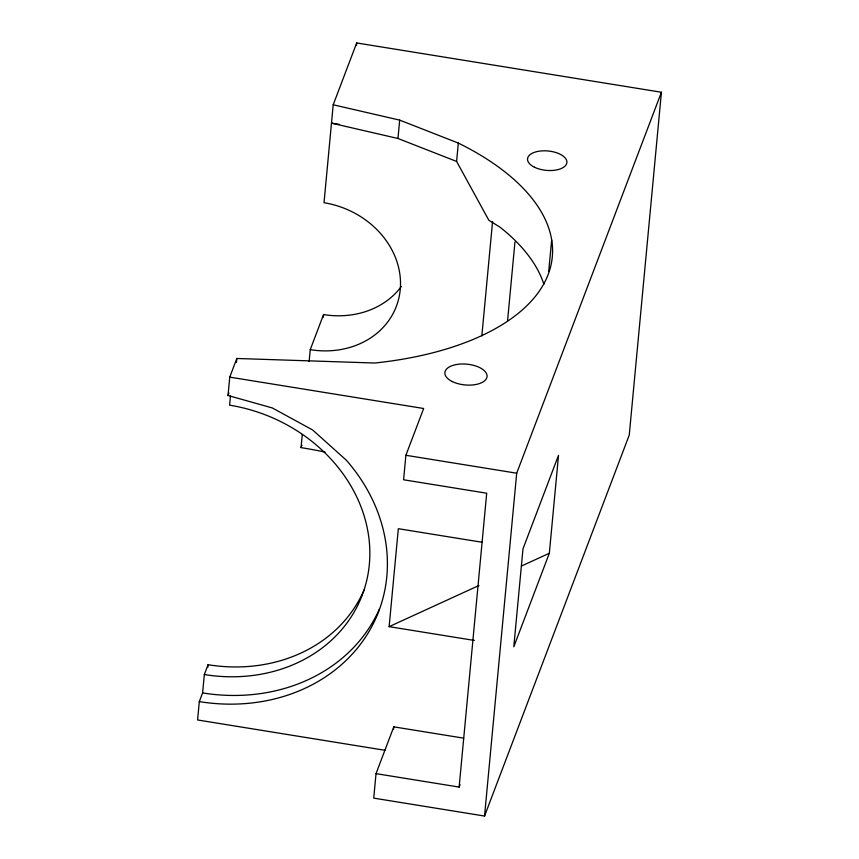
<?xml version="1.0" encoding="UTF-8"?>
<svg xmlns="http://www.w3.org/2000/svg" width="859" height="859" viewBox="0 0 859 859"><rect width="100%" height="100%" fill="white"/><g stroke="black" fill="none" stroke-linecap="round" stroke-linejoin="round"><path stroke-width="1.29" d="M364.098 589.886A155.415 134.047 20.8 0 1 208.071 664.726L204.335 674.551L202.606 692.923L199.309 701.61L197.581 719.971L384.907 750.272M199.309 701.61A176.61 152.322 20.8 0 0 368.135 632.997A176.61 152.322 20.8 0 0 346.252 460.123L312.676 430.005L272.346 407.961L228.022 395.494L229.75 377.133L236.826 358.482L374.782 363.024A268.448 132.146 5.4 0 0 458.33 143.066L399.682 120.12L333.206 104.777L324.015 202.724A84.773 73.112 20.8 0 1 400.23 289.633A84.773 73.112 20.8 0 1 310.239 349.667L309.111 361.596M230.47 395.988L229.6 405.169A155.415 134.047 20.8 0 1 369.327 564.513A155.415 134.047 20.8 0 1 204.335 674.551M236.461 362.423L236.826 358.482M325.067 452.081A268.448 132.146 5.4 0 0 301.047 447.614L302.271 434.504M323.317 317.229L323.564 314.577A84.773 73.112 20.8 0 0 401.357 286.455M356.442 45.57L356.689 42.95L661.419 92.246L629.25 435.083L484.54 816.05L373.729 798.129L376.027 773.637L393.798 726.854L463.71 738.16M543.876 284.265A268.448 132.146 5.4 0 0 500.002 227.173L488.868 220.28L456.601 161.438L397.953 138.482L399.682 120.12M474.297 640.427L389.138 626.651L398.329 528.704L482.178 542.265M229.75 377.133L423.659 408.497L405.888 455.281L403.59 479.773L486.699 493.216L459.136 787.08L376.027 773.637M393.551 729.431L393.798 726.854M456.601 161.438L458.33 143.066M481.845 335.858L492.572 221.536M507.594 320.471L514.949 242.045M484.54 816.05L516.699 473.202L661.419 92.246M548.708 271.498L551.661 240.015M549.341 553.25L558.533 455.291L522.981 548.869L513.8 646.816L549.341 553.25L521.424 566.038M207.814 667.368L208.071 664.726M333.206 104.777L356.689 42.95M228.022 395.494L228.966 393.014M310.239 349.667L323.564 314.577M301.047 447.614L301.981 445.145M459.136 787.08L460.07 784.621M389.138 626.651L478.946 585.505M339.38 124.415L331.488 123.138L397.953 138.482M405.888 455.281L516.699 473.202M379.453 608.945A176.61 152.322 20.8 0 1 202.606 692.923M534.438 167.204A19.778 9.739 5.4 0 0 566.596 163.811A19.778 9.739 5.4 0 0 540.59 151.001A19.778 9.739 5.4 0 0 534.438 167.204M452.274 381.546A21.196 10.437 5.4 0 0 486.742 377.906A21.196 10.437 5.4 0 0 458.878 364.184A21.196 10.437 5.4 0 0 452.274 381.546"/></g></svg>
